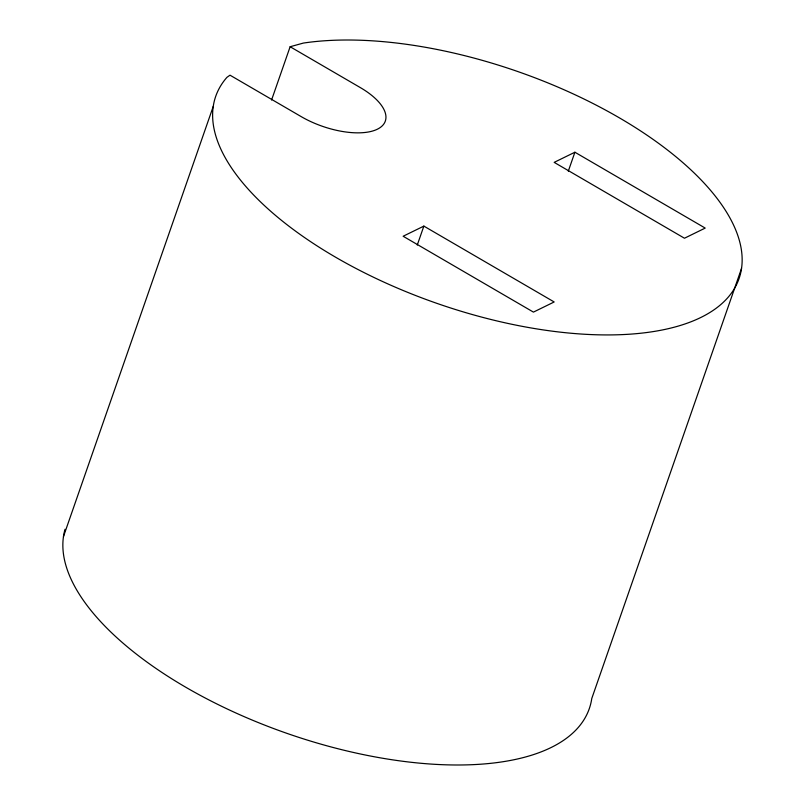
<?xml version="1.0" encoding="UTF-8"?>
<svg xmlns="http://www.w3.org/2000/svg" width="805" height="805" viewBox="0 0 805 805"><rect width="100%" height="100%" fill="white"/><g stroke="black" fill="none" stroke-linecap="round" stroke-linejoin="round"><path stroke-width="1.21" d="M63.474 536.553L213.234 106.481M271.567 100.041L290.132 46.73L303.384 43.068A277.081 122.763 19.2 0 1 724.419 208.777A277.081 122.763 19.2 0 1 482.396 317.291A277.081 122.763 19.2 0 1 226.919 77.35L229.999 75.177L301.181 116.614A57.729 25.579 19.2 0 0 377.334 129.223A57.729 25.579 19.2 0 0 360.409 87.644L290.132 46.73M417.262 245.062L423.863 226.104L554.172 301.966L533.433 312.109L403.134 236.247L423.863 226.104M568.3 171.183L574.901 152.226L705.2 228.087L684.471 238.23L554.172 162.369L574.901 152.226M741.526 268.447L591.766 698.519A277.081 122.763 19.2 0 1 301.603 738.276A277.081 122.763 19.2 0 1 65.034 529.298"/></g></svg>
